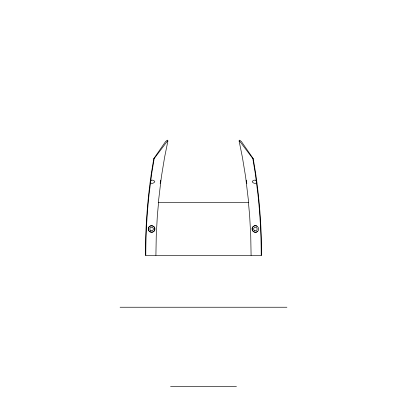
<?xml version="1.0" encoding="UTF-8"?>
<svg xmlns="http://www.w3.org/2000/svg" width="407" height="407" viewBox="0 0 407 407"><rect width="100%" height="100%" fill="white"/><g stroke="black" fill="none" stroke-linecap="round" stroke-linejoin="round"><path stroke-width="0.61" d="M155.906 255.337L156.263 235.602L157.336 215.898L158.547 202.63M248.677 202.63L245.594 176.663L242.384 157.188L239.092 140.934L239.657 140.166L241.392 141.524L253.215 158.644L255.601 173.112A568.228 568.228 0 0 1 261.579 255.337L145.421 255.337A568.228 568.228 0 0 1 151.399 173.112L153.785 158.644L165.608 141.524L167.343 140.166L167.908 140.934L164.616 157.188L161.406 176.663L158.323 202.63M261.213 255.337A567.857 567.857 0 0 0 257.85 193.61L255.235 173.163L252.828 158.572L239.937 141.524L239.092 140.934M167.908 140.934L167.063 141.524L154.172 158.572L151.765 173.163L149.15 193.61A567.857 567.857 0 0 0 145.787 255.337M160.551 182.194L160.546 180.174M160.404 182.931L160.139 183.359M256.456 182.723C255.51 184.234 252.864 182.992 252.213 181.766L252.304 181.339C253.19 180.382 255.255 179.446 256.212 180.81M150.788 180.81C151.745 179.446 153.81 180.382 154.696 181.339L154.787 181.766C154.136 182.992 151.49 184.234 150.544 182.723M257.733 231.313C260.836 228.434 255.952 223.55 253.073 226.653C249.969 229.533 254.853 234.417 257.733 231.313A3.297 3.297 0 0 1 253.286 231.507A3.297 3.297 0 0 1 252.706 227.096A3.297 3.297 0 0 1 257.051 226.129M246.861 183.359L246.596 182.931M153.785 158.644L154.172 158.572M158.211 202.63L248.789 202.63M120.101 307.239L286.899 307.239M170.558 386.65L236.442 386.65M252.828 158.572L253.215 158.644M246.454 180.174L246.449 182.194M248.453 202.63L249.664 215.898L250.737 235.602L251.094 255.337M148.418 228.129C147.166 232.178 153.841 233.964 154.777 229.838C156.029 225.788 149.354 224.003 148.418 228.129M150.595 230.428A1.755 1.755 0 0 0 153.347 229.131A1.755 1.755 0 0 0 150.849 227.396A1.755 1.755 0 0 0 150.595 230.428M254.4 230.428A1.755 1.755 0 0 0 257.153 229.131A1.755 1.755 0 0 0 254.655 227.396A1.755 1.755 0 0 0 254.4 230.428M149.949 231.837A3.297 3.297 0 0 0 154.894 228.983A3.297 3.297 0 0 0 149.949 226.129A3.297 3.297 0 0 0 149.949 231.837"/></g></svg>
